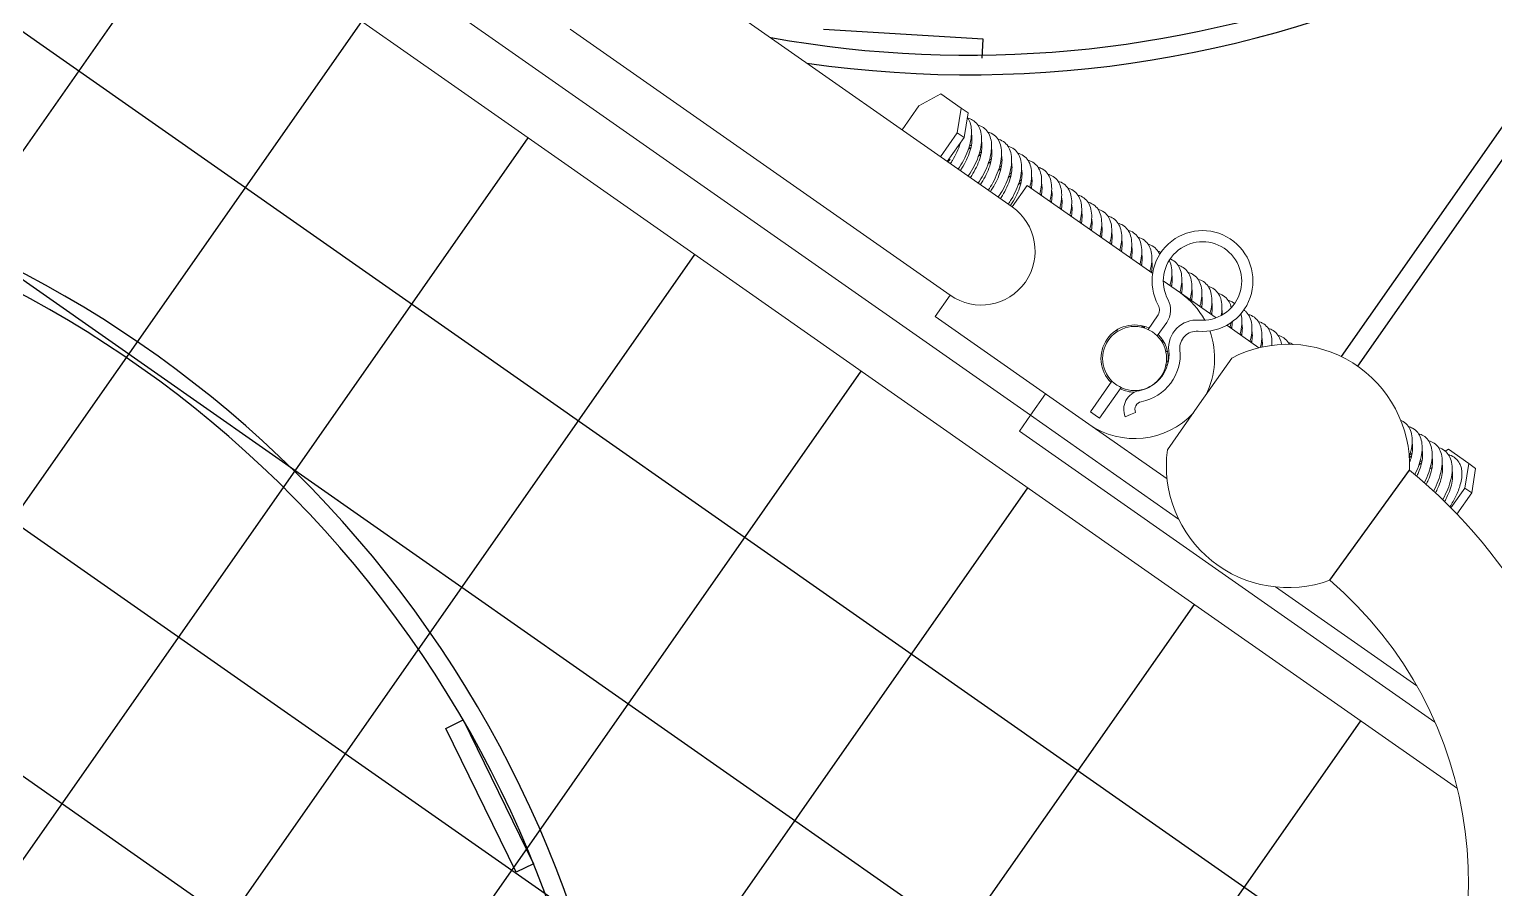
# Model space of a CAD drawing. Header units: millimetres. Extents: x -272986 to 200319, y -34579 to 49604.
# Drawn here: x 14976.6 to 15434.6, y 33665.2 to 33934 of the extents above; entities that cross this region are included whole.
import ezdxf

# ---------------------------------------------------------------- set-up
doc = ezdxf.new("R2010")
doc.units = ezdxf.units.MM
doc.linetypes.add('HIDDEN2', pattern=[4.7625, 3.175, -1.5875])
doc.layers.get('Defpoints').update_dxf_attribs({"color": 9})
for name, color, linetype in [('X 0001 M', 7, 'Continuous'), ('X 1001 M', 8, 'HIDDEN2'), ('X 3001 D', 5, 'Continuous')]:
    doc.layers.add(name, color=color, linetype=linetype)
doc.layers.add('X 5999 H', color=7, linetype='Continuous', true_color=0xffffff)
doc.styles.add('BIT STD. 2.5', font='isocpeur.ttf', dxfattribs={"height": 2.5})
doc.dimstyles.new('BIT STD. 2.5', dxfattribs={"dimtxt": 2.5, "dimasz": 2.5, "dimexe": 1, "dimexo": 0.75, "dimgap": 1, "dimtad": 1, "dimdec": 0, "dimdsep": 46, "dimtxsty": 'BIT STD. 2.5', "dimcen": 0, "dimadec": 0, "dimazin": 0, "dimtfac": 1, "dimtdec": 0, "dimtmove": 0, "dimatfit": 3, "dimfxl": 1, "dimtfill": 1, "dimlwd": -1, "dimlwe": -1, "dimarcsym": 0})

# ---------------------------------------------------------------- blocks, each defined once
blk = doc.blocks.new('A$C163C39991')
at = {"layer": 'X 5999 H'}
h = blk.add_hatch(dxfattribs=at)
h.set_pattern_fill('ANSI37', color=8, scale=20, angle=45)
h.paths.add_polyline_path([(0, -93.25), (-467.22, -93.25, 0.076934), (-494, -120.03), (-494, -1048.57, 0.098556), (-458.39, -1081.25), (0, -1081.25)])
h.paths.add_polyline_path([(481, -371.25), (481, -111.21, 0.053957), (461.32, -93.25), (0, -93.25), (0, -1081.25), (452.49, -1081.25, 0.075504), (481, -1057.4), (481, -971.25), (481, -871.25), (481, -771.25), (481, -671.25), (481, -571.25), (481, -471.25)])
at = {"color": 7, "linetype": 'Continuous', "lineweight": 0, "extrusion": (0.34202, -0.939693, 2.22045e-16)}
for p, q in [((500, -881.25), (500, -243.25)), ((481, -571.25), (481, -671.25)), ((481, -671.25), (481, -771.25)), ((516.35, -694.25), (516.35, -839.25)), ((550.05, -839.25), (550.05, -694.25)), ((481, -771.25), (481, -871.25)), ((550.05, -797.32), (559.2, -797.32)), ((566.2, -800.72), (559.2, -797.32)), ((566.2, -800.72), (566.2, -808.5)), ((559.2, -811.9), (566.2, -808.5)), ((566.2, -808.5), (566.2, -811.12)), ((559.2, -811.9), (550.05, -811.9)), ((559.2, -814.52), (550.05, -814.52)), ((566.2, -811.12), (559.2, -814.52)), ((559.2, -814.52), (559.2, -811.9)), ((508.2, -839.25), (508.2, -897.75)), ((516.35, -839.25), (508.2, -839.25)), ((558.2, -839.25), (550.05, -839.25)), ((558.2, -887.15), (558.2, -839.25)), ((481, -871.25), (481, -971.25)), ((494, -1039.74), (494, -881.25)), ((494, -881.25), (500, -881.25)), ((500, -937.77), (500, -881.25)), ((500, -881.25), (508.2, -881.25)), ((558.2, -897.75), (558.2, -891.2)), ((508.2, -897.75), (508.2, -927.64)), ((511.64, -897.75), (511.64, -896)), ((511.64, -896), (523.35, -896)), ((511.64, -899.5), (511.64, -897.75)), ((543.05, -896), (548.21, -896)), ((558.2, -911.31), (558.2, -897.75)), ((511.64, -899.5), (523.35, -899.5)), ((543.05, -899.5), (548.21, -899.5)), ((516.63, -905.78), (518.11, -906.71)), ((518.11, -906.71), (519.59, -907.64)), ((558.2, -927.64), (558.2, -915.36)), ((515.7, -922.52), (533.2, -922.52)), ((533.2, -922.52), (550.7, -922.52)), ((481, -971.25), (481, -1057.4)), ((500, -1028.63), (500, -974.74)), ((565.18, -993.79), (566.2, -994.29)), ((566.2, -994.29), (566.2, -1002.07)), ((566.2, -1002.07), (559.2, -1005.47)), ((566.2, -1004.69), (566.2, -1002.07)), ((559.2, -1005.47), (551.67, -1005.47)), ((559.2, -1008.09), (566.2, -1004.69)), ((559.2, -1005.47), (559.2, -1008.09)), ((559.2, -1008.09), (551.16, -1008.09))]:
    blk.add_line(p, q, dxfattribs=at)
blk.add_line((511.42, -987.4), (553.92, -988.11))
at = {"color": 7, "linetype": 'Continuous', "lineweight": 0}
blk.add_circle((533.2, -897.75), 10, dxfattribs=at)
for centre, radius, start, end in [((533.2, -839.25), 16.85, 180, 270), ((533.2, -839.25), 16.85, 270, 360), ((565.2, -901.25), 12.25, 210, 153.425), ((533.2, -897.75), 25, 180, 262.2127), ((548.21, -892.75), 3.25, 270, 333.425), ((533.2, -897.75), 25, 333.6245, 360), ((521.64, -908.93), 2.43, 46.0532, 147.8292), ((533.78, -896.34), 11.57, 226.0532, 310.6318), ((547.01, -911.75), 5.25, 30, 130.6318), ((533.2, -897.75), 25, 277.7872, 325.1608), ((388.2, -975.45), 123.8, 270, 354.465)]:
    blk.add_arc(centre, radius, start, end, dxfattribs=at)
at = {"color": 7, "linetype": 'Continuous', "lineweight": 0, "extrusion": (7.59437e-17, -2.08654e-16, -1)}
for centre, radius, start, end in [((-533.2, -897.75), 10.5, 9.5941, 170.4059), ((-565.2, -901.25), 15.75, 26.575, 330), ((-548.21, -892.75), 6.75, 206.575, 270), ((-533.2, -897.75), 10.5, 324.8157, 350.4059), ((-533.2, -897.75), 10.5, 189.5941, 243.4793), ((-521.64, -908.93), 5.93, 32.1708, 133.9468), ((-547.01, -911.75), 8.75, 49.3682, 150), ((-533.78, -896.34), 15.07, 229.3682, 313.9468), ((-533.2, -956.25), 38, 304.9656, 62.5789), ((-533.2, -956.25), 38, 117.4211, 236.962), ((-388.2, -975.45), 166.2, 184.3672, 270)]:
    blk.add_arc(centre, radius, start, end, dxfattribs=at)
at = {"color": 7, "linetype": 'Continuous', "lineweight": 0}
for points, knots in [([(564.93, -811.74), (564.74, -812.31), (564.45, -812.87), (563.65, -813.99), (563.1, -814.55), (561.78, -815.6), (561, -816.09), (559.26, -816.94), (558.29, -817.32), (556.25, -817.93), (555.17, -818.17), (552.98, -818.51), (551.85, -818.61), (550.51, -818.65), (550.28, -818.66), (550.05, -818.66)], [66.290134, 66.290134, 66.290134, 66.290134, 68.980418, 68.980418, 72.158125, 72.158125, 75.516781, 75.516781, 78.92631, 78.92631, 82.307875, 82.307875, 85.65713, 85.65713, 86.34772, 86.34772, 86.34772, 86.34772]), ([(564.83, -812.01), (565.03, -812.51), (565.15, -813.03), (565.24, -814.24), (565.14, -814.94), (564.7, -816.25), (564.35, -816.87), (563.44, -818.04), (562.85, -818.59), (561.48, -819.62), (560.66, -820.09), (558.88, -820.92), (557.89, -821.28), (555.83, -821.85), (554.73, -822.07), (552.53, -822.38), (551.4, -822.46), (550.21, -822.47), (550.13, -822.48), (550.05, -822.48)], [146.093479, 146.093479, 146.093479, 146.093479, 148.462772, 148.462772, 151.553755, 151.553755, 154.591067, 154.591067, 157.796927, 157.796927, 161.170534, 161.170534, 164.578608, 164.578608, 167.955252, 167.955252, 171.301256, 171.301256, 171.543958, 171.543958, 171.543958, 171.543958]), ([(550.05, -815.66), (550.44, -815.66), (550.83, -815.65), (552.22, -815.57), (553.23, -815.46), (555.15, -815.11), (556.09, -814.87), (557, -814.57), (557.06, -814.55), (557.12, -814.52)], [3555.877854, 3555.877854, 3555.877854, 3555.877854, 3557.048173, 3557.048173, 3560.052539, 3560.052539, 3563.053967, 3563.053967, 3563.268684, 3563.268684, 3563.268684, 3563.268684]), ([(564.83, -815.83), (565.06, -816.42), (565.19, -817.04), (565.21, -818.34), (565.08, -819.03), (564.57, -820.32), (564.19, -820.93), (563.21, -822.08), (562.6, -822.62), (561.16, -823.63), (560.32, -824.09), (558.49, -824.89), (557.48, -825.23), (555.39, -825.76), (554.29, -825.97), (552.15, -826.23), (551.09, -826.29), (550.05, -826.29)], [231.290219, 231.290219, 231.290219, 231.290219, 234.086082, 234.086082, 237.154674, 237.154674, 240.205208, 240.205208, 243.439018, 243.439018, 246.824784, 246.824784, 250.230292, 250.230292, 253.602111, 253.602111, 256.739648, 256.739648, 256.739648, 256.739648]), ([(550.05, -819.48), (550.37, -819.48), (550.69, -819.47), (552, -819.41), (553.01, -819.31), (554.95, -818.97), (555.89, -818.75), (557.61, -818.19), (558.41, -817.86), (559.78, -817.13), (560.37, -816.73), (561.01, -816.18), (561.17, -816.02), (561.31, -815.86)], [3483.285542, 3483.285542, 3483.285542, 3483.285542, 3484.240768, 3484.240768, 3487.244647, 3487.244647, 3490.246879, 3490.246879, 3493.229495, 3493.229495, 3496.174332, 3496.174332, 3497.306812, 3497.306812, 3497.306812, 3497.306812]), ([(564.83, -819.64), (565.1, -820.32), (565.23, -821.05), (565.17, -822.44), (565, -823.12), (564.43, -824.39), (564.02, -824.99), (562.98, -826.12), (562.33, -826.66), (560.84, -827.64), (559.97, -828.08), (558.09, -828.85), (557.07, -829.17), (554.96, -829.67), (553.85, -829.86), (551.85, -830.06), (550.94, -830.11), (550.05, -830.11)], [316.485859, 316.485859, 316.485859, 316.485859, 319.705097, 319.705097, 322.755419, 322.755419, 325.823195, 325.823195, 329.084127, 329.084127, 332.479337, 332.479337, 335.881416, 335.881416, 339.248568, 339.248568, 341.935864, 341.935864, 341.935864, 341.935864]), ([(550.05, -823.3), (550.31, -823.3), (550.57, -823.29), (551.82, -823.25), (552.83, -823.15), (554.78, -822.83), (555.73, -822.61), (557.46, -822.06), (558.27, -821.74), (559.67, -821.02), (560.27, -820.63), (560.96, -820.04), (561.15, -819.86), (561.31, -819.68)], [3410.69343, 3410.69343, 3410.69343, 3410.69343, 3411.468775, 3411.468775, 3414.472171, 3414.472171, 3417.475007, 3417.475007, 3420.45932, 3420.45932, 3423.406876, 3423.406876, 3424.714189, 3424.714189, 3424.714189, 3424.714189]), ([(564.83, -823.46), (564.87, -823.55), (564.9, -823.64), (565.16, -824.42), (565.25, -825.15), (565.11, -826.53), (564.91, -827.2), (564.27, -828.45), (563.83, -829.04), (562.73, -830.16), (562.05, -830.68), (560.5, -831.64), (559.61, -832.07), (557.69, -832.8), (556.65, -833.1), (554.52, -833.57), (553.4, -833.74), (551.55, -833.9), (550.79, -833.93), (550.05, -833.93)], [401.681006, 401.681006, 401.681006, 401.681006, 402.099761, 402.099761, 405.320023, 405.320023, 408.356718, 408.356718, 411.445211, 411.445211, 414.731861, 414.731861, 418.133957, 418.133957, 421.53197, 421.53197, 424.894658, 424.894658, 427.132623, 427.132623, 427.132623, 427.132623]), ([(550.05, -827.12), (550.26, -827.12), (550.47, -827.11), (551.68, -827.08), (552.69, -826.98), (554.64, -826.68), (555.59, -826.46), (557.34, -825.93), (558.16, -825.61), (559.58, -824.9), (560.19, -824.5), (560.92, -823.9), (561.13, -823.7), (561.31, -823.5)], [3338.101364, 3338.101364, 3338.101364, 3338.101364, 3338.730505, 3338.730505, 3341.733458, 3341.733458, 3344.736737, 3344.736737, 3347.722379, 3347.722379, 3350.672111, 3350.672111, 3352.121469, 3352.121469, 3352.121469, 3352.121469]), ([(564.83, -827.28), (564.91, -827.46), (564.97, -827.65), (565.2, -828.53), (565.25, -829.25), (565.04, -830.62), (564.8, -831.28), (564.11, -832.51), (563.63, -833.09), (562.47, -834.19), (561.76, -834.7), (560.15, -835.63), (559.24, -836.05), (557.28, -836.74), (556.23, -837.03), (554.07, -837.46), (552.96, -837.61), (551.24, -837.73), (550.65, -837.75), (550.05, -837.75)], [486.876912, 486.876912, 486.876912, 486.876912, 487.741768, 487.741768, 490.931139, 490.931139, 493.959191, 493.959191, 497.071257, 497.071257, 500.381729, 500.381729, 503.788367, 503.788367, 507.181873, 507.181873, 510.540336, 510.540336, 512.329684, 512.329684, 512.329684, 512.329684]), ([(550.05, -830.94), (550.22, -830.94), (550.39, -830.93), (551.56, -830.9), (552.57, -830.82), (554.52, -830.52), (555.48, -830.31), (557.24, -829.78), (558.07, -829.46), (559.5, -828.76), (560.12, -828.37), (560.88, -827.75), (561.11, -827.54), (561.31, -827.32)], [3265.509279, 3265.509279, 3265.509279, 3265.509279, 3266.018982, 3266.018982, 3269.02154, 3269.02154, 3272.025149, 3272.025149, 3275.011845, 3275.011845, 3277.96333, 3277.96333, 3279.5287, 3279.5287, 3279.5287, 3279.5287]), ([(556.89, -825.37), (557.03, -825.41), (557.16, -825.45), (557.5, -825.55), (557.7, -825.62), (557.91, -825.68)], [559.447873, 559.447873, 559.447873, 559.447873, 559.882905, 559.882905, 560.58162, 560.58162, 560.58162, 560.58162]), ([(550.05, -834.75), (550.19, -834.75), (550.32, -834.75), (551.46, -834.73), (552.47, -834.64), (554.43, -834.36), (555.39, -834.15), (557.16, -833.63), (557.99, -833.32), (559.43, -832.62), (560.06, -832.23), (560.85, -831.6), (561.1, -831.37), (561.31, -831.14)], [3192.917156, 3192.917156, 3192.917156, 3192.917156, 3193.327308, 3193.327308, 3196.329512, 3196.329512, 3199.333375, 3199.333375, 3202.320926, 3202.320926, 3205.273855, 3205.273855, 3206.936146, 3206.936146, 3206.936146, 3206.936146]), ([(556.89, -829.19), (557.16, -829.27), (557.43, -829.35), (557.76, -829.45), (557.84, -829.48), (557.91, -829.5)], [644.644179, 644.644179, 644.644179, 644.644179, 645.527432, 645.527432, 645.777946, 645.777946, 645.777946, 645.777946]), ([(564.83, -831.1), (564.94, -831.38), (565.03, -831.66), (565.23, -832.64), (565.24, -833.36), (564.96, -834.71), (564.69, -835.35), (563.93, -836.56), (563.42, -837.14), (562.2, -838.22), (561.46, -838.72), (559.89, -839.57), (559.07, -839.93), (558.2, -840.24)], [572.073801, 572.073801, 572.073801, 572.073801, 573.380064, 573.380064, 576.538833, 576.538833, 579.563387, 579.563387, 582.701209, 582.701209, 586.033212, 586.033212, 589.050547, 589.050547, 589.050547, 589.050547]), ([(550.05, -838.57), (550.16, -838.57), (550.27, -838.57), (551.37, -838.55), (552.39, -838.47), (554.34, -838.19), (555.31, -837.99), (557.09, -837.47), (557.92, -837.16), (559.38, -836.47), (560.01, -836.08), (560.83, -835.44), (561.09, -835.2), (561.31, -834.96)], [3120.324994, 3120.324994, 3120.324994, 3120.324994, 3120.650017, 3120.650017, 3123.651903, 3123.651903, 3126.655967, 3126.655967, 3129.644233, 3129.644233, 3132.598384, 3132.598384, 3134.343985, 3134.343985, 3134.343985, 3134.343985]), ([(564.83, -834.92), (564.98, -835.29), (565.08, -835.67), (565.25, -836.74), (565.21, -837.46), (564.86, -838.79), (564.56, -839.42), (563.74, -840.62), (563.2, -841.18), (561.91, -842.24), (561.14, -842.73), (559.64, -843.5), (558.94, -843.79), (558.2, -844.05)], [657.271409, 657.271409, 657.271409, 657.271409, 659.014214, 659.014214, 662.143646, 662.143646, 665.16983, 665.16983, 668.334893, 668.334893, 671.685855, 671.685855, 674.246883, 674.246883, 674.246883, 674.246883]), ([(564.83, -838.74), (565.01, -839.2), (565.13, -839.68), (565.24, -840.85), (565.17, -841.55), (564.75, -842.87), (564.42, -843.49), (563.53, -844.66), (562.96, -845.22), (561.62, -846.26), (560.82, -846.74), (559.39, -847.42), (558.81, -847.66), (558.2, -847.87)], [742.469138, 742.469138, 742.469138, 742.469138, 744.643971, 744.643971, 747.746279, 747.746279, 750.779051, 750.779051, 753.972138, 753.972138, 757.339317, 757.339317, 759.443681, 759.443681, 759.443681, 759.443681]), ([(558.2, -840.84), (558.34, -840.78), (558.47, -840.72), (559.33, -840.31), (559.97, -839.93), (560.81, -839.28), (561.08, -839.03), (561.31, -838.78)], [3056.451976, 3056.451976, 3056.451976, 3056.451976, 3056.977732, 3056.977732, 3059.932946, 3059.932946, 3061.751976, 3061.751976, 3061.751976, 3061.751976]), ([(564.83, -842.56), (565.05, -843.11), (565.17, -843.69), (565.22, -844.95), (565.11, -845.64), (564.63, -846.94), (564.26, -847.55), (563.32, -848.71), (562.72, -849.26), (561.31, -850.27), (560.48, -850.74), (559.14, -851.34), (558.68, -851.52), (558.2, -851.69)], [827.666309, 827.666309, 827.666309, 827.666309, 830.269276, 830.269276, 833.347542, 833.347542, 836.391556, 836.391556, 839.612767, 839.612767, 842.993365, 842.993365, 844.640754, 844.640754, 844.640754, 844.640754]), ([(558.2, -844.66), (558.32, -844.61), (558.43, -844.55), (559.28, -844.16), (559.93, -843.77), (560.79, -843.12), (561.07, -842.86), (561.31, -842.6)], [2983.859648, 2983.859648, 2983.859648, 2983.859648, 2984.318406, 2984.318406, 2987.274571, 2987.274571, 2989.159918, 2989.159918, 2989.159918, 2989.159918]), ([(564.83, -846.38), (565.08, -847.02), (565.21, -847.69), (565.19, -849.05), (565.04, -849.73), (564.49, -851.01), (564.1, -851.61), (563.09, -852.75), (562.46, -853.29), (560.99, -854.28), (560.13, -854.74), (558.88, -855.26), (558.54, -855.39), (558.2, -855.51)], [912.862452, 912.862452, 912.862452, 912.862452, 915.890216, 915.890216, 918.948269, 918.948269, 922.007767, 922.007767, 925.256549, 925.256549, 928.647807, 928.647807, 929.837874, 929.837874, 929.837874, 929.837874]), ([(558.2, -848.48), (558.3, -848.43), (558.4, -848.39), (559.24, -848), (559.89, -847.62), (560.77, -846.95), (561.07, -846.68), (561.31, -846.41)], [2911.267305, 2911.267305, 2911.267305, 2911.267305, 2911.663935, 2911.663935, 2914.620974, 2914.620974, 2916.567669, 2916.567669, 2916.567669, 2916.567669]), ([(564.83, -850.2), (564.85, -850.24), (564.87, -850.29), (565.13, -851.02), (565.24, -851.75), (565.14, -853.14), (564.95, -853.81), (564.34, -855.07), (563.92, -855.67), (562.85, -856.79), (562.18, -857.32), (560.65, -858.29), (559.77, -858.72), (558.62, -859.18), (558.41, -859.26), (558.2, -859.33)], [998.057628, 998.057628, 998.057628, 998.057628, 998.272865, 998.272865, 1001.506966, 1001.506966, 1004.549234, 1004.549234, 1007.627947, 1007.627947, 1010.903149, 1010.903149, 1014.30243, 1014.30243, 1015.034781, 1015.034781, 1015.034781, 1015.034781]), ([(558.2, -852.29), (558.29, -852.26), (558.37, -852.22), (559.2, -851.84), (559.86, -851.46), (560.75, -850.79), (561.06, -850.51), (561.31, -850.23)], [2838.674951, 2838.674951, 2838.674951, 2838.674951, 2839.012445, 2839.012445, 2841.97031, 2841.97031, 2843.975162, 2843.975162, 2843.975162, 2843.975162]), ([(564.83, -854.01), (564.89, -854.15), (564.94, -854.3), (565.19, -855.13), (565.25, -855.86), (565.07, -857.23), (564.85, -857.89), (564.18, -859.13), (563.72, -859.72), (562.59, -860.82), (561.9, -861.34), (560.31, -862.29), (559.41, -862.71), (558.36, -863.09), (558.28, -863.12), (558.2, -863.15)], [1083.253129, 1083.253129, 1083.253129, 1083.253129, 1083.916376, 1083.916376, 1087.119768, 1087.119768, 1090.151104, 1090.151104, 1093.252176, 1093.252176, 1096.552115, 1096.552115, 1099.95697, 1099.95697, 1100.231178, 1100.231178, 1100.231178, 1100.231178]), ([(558.2, -856.11), (558.27, -856.08), (558.34, -856.05), (559.16, -855.68), (559.82, -855.3), (560.73, -854.62), (561.05, -854.34), (561.31, -854.05)], [2766.082592, 2766.082592, 2766.082592, 2766.082592, 2766.362321, 2766.362321, 2769.320985, 2769.320985, 2771.382454, 2771.382454, 2771.382454, 2771.382454]), ([(564.83, -857.83), (564.93, -858.07), (565, -858.3), (565.22, -859.24), (565.24, -859.96), (565, -861.32), (564.74, -861.97), (564.01, -863.19), (563.52, -863.77), (562.32, -864.85), (561.6, -865.36), (560, -866.25), (559.13, -866.64), (558.2, -866.97)], [1168.449578, 1168.449578, 1168.449578, 1168.449578, 1169.556416, 1169.556416, 1172.728955, 1172.728955, 1175.754454, 1175.754454, 1178.880378, 1178.880378, 1182.202928, 1182.202928, 1185.426885, 1185.426885, 1185.426885, 1185.426885]), ([(558.2, -859.93), (558.26, -859.91), (558.31, -859.88), (559.12, -859.52), (559.78, -859.14), (560.71, -858.46), (561.05, -858.16), (561.31, -857.87)], [2693.490235, 2693.490235, 2693.490235, 2693.490235, 2693.71205, 2693.71205, 2696.67151, 2696.67151, 2698.789767, 2698.789767, 2698.789767, 2698.789767]), ([(564.83, -861.65), (564.96, -861.98), (565.06, -862.31), (565.24, -863.34), (565.22, -864.06), (564.91, -865.4), (564.62, -866.04), (563.82, -867.24), (563.3, -867.81), (562.04, -868.88), (561.29, -869.38), (559.76, -870.18), (559, -870.5), (558.2, -870.79)], [1253.64692, 1253.64692, 1253.64692, 1253.64692, 1255.192488, 1255.192488, 1258.334996, 1258.334996, 1261.359814, 1261.359814, 1264.512393, 1264.512393, 1267.855095, 1267.855095, 1270.622958, 1270.622958, 1270.622958, 1270.622958]), ([(558.2, -863.75), (558.24, -863.73), (558.28, -863.72), (559.08, -863.36), (559.75, -862.98), (560.7, -862.29), (561.04, -861.99), (561.31, -861.69)], [2620.897888, 2620.897888, 2620.897888, 2620.897888, 2621.06008, 2621.06008, 2624.020352, 2624.020352, 2626.197453, 2626.197453, 2626.197453, 2626.197453]), ([(564.83, -865.47), (565, -865.89), (565.11, -866.32), (565.25, -867.45), (565.19, -868.16), (564.8, -869.48), (564.48, -870.11), (563.63, -871.29), (563.07, -871.86), (561.75, -872.9), (560.97, -873.39), (559.51, -874.1), (558.87, -874.37), (558.2, -874.61)], [1338.84468, 1338.84468, 1338.84468, 1338.84468, 1340.824254, 1340.824254, 1343.938521, 1343.938521, 1346.96771, 1346.96771, 1350.148045, 1350.148045, 1353.508221, 1353.508221, 1355.819569, 1355.819569, 1355.819569, 1355.819569]), ([(558.2, -867.57), (558.23, -867.56), (558.25, -867.55), (559.03, -867.2), (559.71, -866.83), (560.68, -866.13), (561.03, -865.82), (561.31, -865.51)], [2548.30556, 2548.30556, 2548.30556, 2548.30556, 2548.404667, 2548.404667, 2551.36579, 2551.36579, 2553.605421, 2553.605421, 2553.605421, 2553.605421]), ([(564.83, -869.29), (565.03, -869.8), (565.15, -870.33), (565.23, -871.55), (565.14, -872.25), (564.68, -873.56), (564.33, -874.17), (563.42, -875.34), (562.83, -875.89), (561.45, -876.92), (560.63, -877.39), (559.25, -878.03), (558.74, -878.24), (558.2, -878.42)], [1424.042182, 1424.042182, 1424.042182, 1424.042182, 1426.451573, 1426.451573, 1429.540301, 1429.540301, 1432.578668, 1432.578668, 1435.787164, 1435.787164, 1439.162028, 1439.162028, 1441.016543, 1441.016543, 1441.016543, 1441.016543]), ([(558.2, -871.39), (558.21, -871.39), (558.22, -871.38), (558.98, -871.05), (559.66, -870.67), (560.66, -869.97), (561.02, -869.64), (561.31, -869.33)], [2475.713267, 2475.713267, 2475.713267, 2475.713267, 2475.743686, 2475.743686, 2478.705727, 2478.705727, 2481.013457, 2481.013457, 2481.013457, 2481.013457]), ([(564.83, -873.11), (565.07, -873.71), (565.19, -874.34), (565.21, -875.65), (565.07, -876.34), (564.55, -877.63), (564.17, -878.23), (563.19, -879.38), (562.57, -879.93), (561.13, -880.93), (560.29, -881.39), (559, -881.95), (558.6, -882.1), (558.2, -882.24)], [1509.238823, 1509.238823, 1509.238823, 1509.238823, 1512.074474, 1512.074474, 1515.14117, 1515.14117, 1518.193156, 1518.193156, 1521.429551, 1521.429551, 1524.816315, 1524.816315, 1526.213672, 1526.213672, 1526.213672, 1526.213672]), ([(558.2, -875.21), (558.95, -874.88), (559.62, -874.51), (560.63, -873.81), (561.01, -873.47), (561.31, -873.15)], [2403.121017, 2403.121017, 2403.121017, 2403.121017, 2406.037435, 2406.037435, 2408.421406, 2408.421406, 2408.421406, 2408.421406]), ([(564.83, -876.93), (564.84, -876.93), (564.84, -876.93), (565.1, -877.62), (565.23, -878.35), (565.16, -879.75), (564.99, -880.43), (564.41, -881.69), (564, -882.29), (562.96, -883.42), (562.31, -883.96), (560.81, -884.94), (559.94, -885.38), (558.74, -885.87), (558.47, -885.97), (558.2, -886.06)], [1594.434357, 1594.434357, 1594.434357, 1594.434357, 1594.445374, 1594.445374, 1597.693096, 1597.693096, 1600.741937, 1600.741937, 1603.811516, 1603.811516, 1607.074924, 1607.074924, 1610.470885, 1610.470885, 1611.41071, 1611.41071, 1611.41071, 1611.41071]), ([(558.2, -879.03), (558.93, -878.71), (559.58, -878.35), (560.6, -877.65), (561, -877.3), (561.31, -876.96)], [2330.528768, 2330.528768, 2330.528768, 2330.528768, 2333.357217, 2333.357217, 2335.829176, 2335.829176, 2335.829176, 2335.829176]), ([(558.2, -882.85), (558.9, -882.54), (559.53, -882.2), (560.57, -881.5), (560.99, -881.14), (561.31, -880.78)], [2257.936506, 2257.936506, 2257.936506, 2257.936506, 2260.659996, 2260.659996, 2263.23678, 2263.23678, 2263.23678, 2263.23678]), ([(564.83, -880.75), (564.87, -880.84), (564.91, -880.94), (565.16, -881.73), (565.25, -882.46), (565.11, -883.84), (564.9, -884.51), (564.51, -885.26), (564.44, -885.4), (564.36, -885.53)], [1679.629548, 1679.629548, 1679.629548, 1679.629548, 1680.09027, 1680.09027, 1683.307652, 1683.307652, 1686.343321, 1686.343321, 1687.009916, 1687.009916, 1687.009916, 1687.009916]), ([(558.2, -886.66), (558.87, -886.37), (559.47, -886.05), (560.53, -885.35), (560.97, -884.97), (561.31, -884.6)], [2185.344203, 2185.344203, 2185.344203, 2185.344203, 2187.939133, 2187.939133, 2190.644359, 2190.644359, 2190.644359, 2190.644359]), ([(558.62, -886.47), (558.52, -886.43), (558.42, -886.38), (558.27, -886.32), (558.24, -886.3), (558.2, -886.28)], [2060.4921246, 2060.4921246, 2060.4921246, 2060.4921246, 2060.9016341, 2060.9016341, 2061.046613, 2061.046613, 2061.046613, 2061.046613]), ([(564.83, -884.57), (564.91, -884.76), (564.97, -884.95), (565.06, -885.27), (565.08, -885.38), (565.11, -885.5)], [1764.825545, 1764.825545, 1764.825545, 1764.825545, 1765.731952, 1765.731952, 1766.278253, 1766.278253, 1766.278253, 1766.278253]), ([(565.04, -889.01), (565.06, -889.09), (565.08, -889.17), (565.24, -889.95), (565.23, -890.67), (564.95, -892.02), (564.68, -892.66), (563.91, -893.87), (563.4, -894.44), (562.17, -895.52), (561.43, -896.02), (559.87, -896.86), (559.06, -897.22), (558.2, -897.52)], [1850.988349, 1850.988349, 1850.988349, 1850.988349, 1851.369875, 1851.369875, 1854.525827, 1854.525827, 1857.550318, 1857.550318, 1860.690639, 1860.690639, 1864.024531, 1864.024531, 1866.999145, 1866.999145, 1866.999145, 1866.999145]), ([(564.54, -889.02), (564.51, -889.08), (564.48, -889.14), (564.09, -889.81), (563.61, -890.4), (562.45, -891.49), (561.73, -892.01), (560.12, -892.93), (559.2, -893.35), (558.21, -893.7), (558.21, -893.7), (558.2, -893.7)], [1771.666828, 1771.666828, 1771.666828, 1771.666828, 1771.945934, 1771.945934, 1775.06033, 1775.06033, 1778.372921, 1778.372921, 1781.779874, 1781.779874, 1781.803359, 1781.803359, 1781.803359, 1781.803359]), ([(564.83, -892.2), (564.98, -892.58), (565.09, -892.97), (565.25, -894.05), (565.2, -894.76), (564.85, -896.1), (564.55, -896.73), (563.72, -897.92), (563.18, -898.49), (561.89, -899.54), (561.11, -900.03), (559.62, -900.79), (558.93, -901.08), (558.2, -901.34)], [1935.220167, 1935.220167, 1935.220167, 1935.220167, 1937.003621, 1937.003621, 1940.130404, 1940.130404, 1943.156999, 1943.156999, 1946.324664, 1946.324664, 1949.677263, 1949.677263, 1952.195531, 1952.195531, 1952.195531, 1952.195531]), ([(558.2, -894.3), (558.78, -894.05), (559.31, -893.78), (560.38, -893.11), (560.89, -892.7), (561.28, -892.28), (561.3, -892.26), (561.31, -892.24)], [2040.159132, 2040.159132, 2040.159132, 2040.159132, 2042.402389, 2042.402389, 2045.330967, 2045.330967, 2045.460222, 2045.460222, 2045.460222, 2045.460222]), ([(543.02, -894.04), (542.84, -893.98), (542.66, -893.92), (542.46, -893.85), (542.43, -893.84), (542.4, -893.83)], [1797.8732269, 1797.8732269, 1797.8732269, 1797.8732269, 1798.540405, 1798.540405, 1798.6624655, 1798.6624655, 1798.6624655, 1798.6624655]), ([(542.59, -894.33), (542.63, -894.31), (542.68, -894.3), (542.83, -894.25), (542.95, -894.21), (543.07, -894.17)], [2077.8485041, 2077.8485041, 2077.8485041, 2077.8485041, 2078.0021368, 2078.0021368, 2078.4430146, 2078.4430146, 2078.4430146, 2078.4430146]), ([(564.83, -896.02), (565.02, -896.49), (565.13, -896.98), (565.24, -898.16), (565.16, -898.86), (564.74, -900.17), (564.4, -900.79), (563.51, -901.97), (562.94, -902.53), (561.59, -903.56), (560.79, -904.04), (559.37, -904.71), (558.8, -904.95), (558.2, -905.16)], [2020.417872, 2020.417872, 2020.417872, 2020.417872, 2022.632961, 2022.632961, 2025.732873, 2025.732873, 2028.766506, 2028.766506, 2031.962234, 2031.962234, 2035.330789, 2035.330789, 2037.392364, 2037.392364, 2037.392364, 2037.392364]), ([(558.2, -898.12), (558.72, -897.89), (559.21, -897.65), (560.26, -897.01), (560.78, -896.6), (561.22, -896.15), (561.27, -896.11), (561.31, -896.06)], [1967.566141, 1967.566141, 1967.566141, 1967.566141, 1969.590369, 1969.590369, 1972.522506, 1972.522506, 1972.86791, 1972.86791, 1972.86791, 1972.86791]), ([(564.83, -899.84), (565.05, -900.4), (565.18, -900.99), (565.22, -902.26), (565.1, -902.95), (564.61, -904.24), (564.25, -904.86), (563.3, -906.01), (562.69, -906.56), (561.28, -907.58), (560.45, -908.04), (559.11, -908.63), (558.66, -908.81), (558.2, -908.98)], [2105.614961, 2105.614961, 2105.614961, 2105.614961, 2108.257852, 2108.257852, 2111.334051, 2111.334051, 2114.379343, 2114.379343, 2117.603169, 2117.603169, 2120.984882, 2120.984882, 2122.589451, 2122.589451, 2122.589451, 2122.589451]), ([(558.2, -901.94), (558.66, -901.74), (559.09, -901.52), (560.13, -900.93), (560.67, -900.52), (561.16, -900.04), (561.24, -899.96), (561.31, -899.88)], [1894.972962, 1894.972962, 1894.972962, 1894.972962, 1896.763607, 1896.763607, 1899.699513, 1899.699513, 1900.275045, 1900.275045, 1900.275045, 1900.275045]), ([(537.2, -907.39), (537.2, -907.31), (537.21, -907.23), (537.22, -907.07), (537.23, -906.99), (537.24, -906.9)], [2236.4613167, 2236.4613167, 2236.4613167, 2236.4613167, 2236.8291296, 2236.8291296, 2237.2476908, 2237.2476908, 2237.2476908, 2237.2476908]), ([(558.2, -905.76), (558.6, -905.58), (558.98, -905.4), (559.98, -904.84), (560.55, -904.44), (561.1, -903.92), (561.21, -903.81), (561.31, -903.7)], [1822.379976, 1822.379976, 1822.379976, 1822.379976, 1823.932423, 1823.932423, 1826.872127, 1826.872127, 1827.681876, 1827.681876, 1827.681876, 1827.681876]), ([(564.83, -903.66), (565.09, -904.31), (565.21, -905), (565.18, -906.36), (565.03, -907.04), (564.48, -908.31), (564.08, -908.92), (563.07, -910.06), (562.43, -910.6), (561.1, -911.49), (560.42, -911.86), (559.69, -912.2)], [2190.810999, 2190.810999, 2190.810999, 2190.810999, 2193.87839, 2193.87839, 2196.934769, 2196.934769, 2199.995917, 2199.995917, 2203.247231, 2203.247231, 2205.995986, 2205.995986, 2205.995986, 2205.995986]), ([(558.2, -909.58), (558.54, -909.43), (558.87, -909.27), (559.85, -908.75), (560.43, -908.35), (561.04, -907.8), (561.18, -907.66), (561.31, -907.52)], [1749.787384, 1749.787384, 1749.787384, 1749.787384, 1751.113637, 1751.113637, 1754.05689, 1754.05689, 1755.088694, 1755.088694, 1755.088694, 1755.088694]), ([(560.08, -912.38), (560.34, -912.21), (560.58, -912.02), (560.98, -911.67), (561.16, -911.5), (561.31, -911.34)], [1679.939443, 1679.939443, 1679.939443, 1679.939443, 1681.27184, 1681.27184, 1682.495609, 1682.495609, 1682.495609, 1682.495609]), ([(564.83, -907.48), (564.86, -907.53), (564.88, -907.59), (565.14, -908.33), (565.24, -909.06), (565.13, -910.45), (564.94, -911.12), (564.35, -912.33), (563.97, -912.88), (563.5, -913.39)], [2276.00614, 2276.00614, 2276.00614, 2276.00614, 2276.263503, 2276.263503, 2279.494759, 2279.494759, 2282.535792, 2282.535792, 2285.374018, 2285.374018, 2285.374018, 2285.374018]), ([(564.83, -911.3), (564.89, -911.45), (564.94, -911.6), (565.16, -912.32), (565.22, -912.92), (565.19, -913.5)], [2361.201719, 2361.201719, 2361.201719, 2361.201719, 2361.906713, 2361.906713, 2364.553264, 2364.553264, 2364.553264, 2364.553264]), ([(559.7, -916.01), (559.4, -916.15), (559.1, -916.27), (558.6, -916.47), (558.4, -916.54), (558.2, -916.61)], [2291.185122, 2291.185122, 2291.185122, 2291.185122, 2292.293977, 2292.293977, 2292.983435, 2292.983435, 2292.983435, 2292.983435]), ([(558.2, -917.22), (558.45, -917.11), (558.69, -916.99), (559.36, -916.65), (559.77, -916.41), (560.13, -916.17)], [1604.602815, 1604.602815, 1604.602815, 1604.602815, 1605.572729, 1605.572729, 1607.435272, 1607.435272, 1607.435272, 1607.435272]), ([(563.73, -916.94), (563.55, -917.15), (563.36, -917.36), (562.57, -918.13), (561.87, -918.65), (560.28, -919.59), (559.37, -920.01), (558.33, -920.38), (558.27, -920.41), (558.2, -920.43)], [2370.078152, 2370.078152, 2370.078152, 2370.078152, 2371.241082, 2371.241082, 2374.543235, 2374.543235, 2377.948495, 2377.948495, 2378.179768, 2378.179768, 2378.179768, 2378.179768]), ([(565.2, -917), (565.2, -917.33), (565.17, -917.65), (564.99, -918.63), (564.73, -919.28), (563.99, -920.49), (563.5, -921.07), (562.3, -922.16), (561.57, -922.67), (559.98, -923.55), (559.12, -923.93), (558.2, -924.25)], [2449.274012, 2449.274012, 2449.274012, 2449.274012, 2450.716077, 2450.716077, 2453.741294, 2453.741294, 2456.869648, 2456.869648, 2460.194195, 2460.194195, 2463.375456, 2463.375456, 2463.375456, 2463.375456]), ([(558.2, -921.03), (558.42, -920.94), (558.63, -920.84), (559.54, -920.39), (560.15, -920), (560.9, -919.39), (561.12, -919.18), (561.31, -918.97)], [1532.010589, 1532.010589, 1532.010589, 1532.010589, 1532.849907, 1532.849907, 1535.80056, 1535.80056, 1537.310413, 1537.310413, 1537.310413, 1537.310413]), ([(564.83, -918.94), (564.96, -919.27), (565.06, -919.62), (565.24, -920.65), (565.22, -921.37), (564.9, -922.71), (564.61, -923.35), (563.81, -924.55), (563.28, -925.12), (562.02, -926.18), (561.26, -926.68), (559.83, -927.42), (559.21, -927.7), (558.55, -927.94)], [2531.595667, 2531.595667, 2531.595667, 2531.595667, 2533.182081, 2533.182081, 2536.321853, 2536.321853, 2539.346868, 2539.346868, 2542.502011, 2542.502011, 2545.846467, 2545.846467, 2548.167225, 2548.167225, 2548.167225, 2548.167225]), ([(558.2, -924.85), (558.39, -924.77), (558.57, -924.69), (559.46, -924.25), (560.09, -923.86), (560.87, -923.24), (561.11, -923.01), (561.31, -922.79)], [1459.418345, 1459.418345, 1459.418345, 1459.418345, 1460.149949, 1460.149949, 1463.102189, 1463.102189, 1464.718349, 1464.718349, 1464.718349, 1464.718349]), ([(564.83, -922.75), (565, -923.18), (565.11, -923.62), (565.25, -924.76), (565.18, -925.47), (564.79, -926.79), (564.47, -927.42), (563.61, -928.6), (563.05, -929.16), (562.02, -929.97), (561.61, -930.25), (561.16, -930.52)], [2616.793433, 2616.793433, 2616.793433, 2616.793433, 2618.813433, 2618.813433, 2621.92518, 2621.92518, 2624.95503, 2624.95503, 2628.137995, 2628.137995, 2630.026793, 2630.026793, 2630.026793, 2630.026793]), ([(558.96, -928.32), (559.57, -928), (560.1, -927.66), (560.84, -927.08), (561.1, -926.85), (561.31, -926.61)], [1387.847606, 1387.847606, 1387.847606, 1387.847606, 1390.420289, 1390.420289, 1392.126328, 1392.126328, 1392.126328, 1392.126328]), ([(564.83, -926.57), (565.04, -927.09), (565.16, -927.63), (565.23, -928.86), (565.13, -929.56), (564.67, -930.86), (564.32, -931.48), (563.65, -932.32), (563.4, -932.59), (563.14, -932.85)], [2701.990876, 2701.990876, 2701.990876, 2701.990876, 2704.440335, 2704.440335, 2707.526839, 2707.526839, 2710.566299, 2710.566299, 2712.058925, 2712.058925, 2712.058925, 2712.058925]), ([(564.83, -930.39), (565.07, -931), (565.2, -931.64), (565.2, -932.96), (565.06, -933.65), (564.73, -934.46), (564.65, -934.63), (564.57, -934.8)], [2787.187417, 2787.187417, 2787.187417, 2787.187417, 2790.062827, 2790.062827, 2793.127665, 2793.127665, 2793.949832, 2793.949832, 2793.949832, 2793.949832]), ([(564.83, -934.21), (564.84, -934.22), (564.84, -934.23), (565.03, -934.73), (565.15, -935.23), (565.18, -935.74)], [2872.382853, 2872.382853, 2872.382853, 2872.382853, 2872.436131, 2872.436131, 2874.71434, 2874.71434, 2874.71434, 2874.71434]), ([(564.83, -980.04), (565, -980.47), (565.12, -980.93), (565.25, -982.07), (565.18, -982.78), (564.78, -984.1), (564.46, -984.72), (563.59, -985.9), (563.03, -986.46), (561.7, -987.51), (560.9, -987.99), (559.15, -988.84), (558.18, -989.21), (556.13, -989.81), (555.05, -990.05), (553.88, -990.22), (553.81, -990.23), (553.74, -990.24)], [3894.742183, 3894.742183, 3894.742183, 3894.742183, 3896.802573, 3896.802573, 3899.911824, 3899.911824, 3902.942377, 3902.942377, 3906.127976, 3906.127976, 3909.491117, 3909.491117, 3912.900365, 3912.900365, 3916.280542, 3916.280542, 3916.490436, 3916.490436, 3916.490436, 3916.490436]), ([(565.06, -976.96), (565.09, -977.06), (565.11, -977.17), (565.24, -977.96), (565.22, -978.68), (564.89, -980.02), (564.59, -980.65), (563.79, -981.85), (563.26, -982.42), (561.99, -983.49), (561.23, -983.98), (559.53, -984.86), (558.57, -985.25), (557.47, -985.6), (557.37, -985.63), (557.27, -985.66)], [3810.691092, 3810.691092, 3810.691092, 3810.691092, 3811.171635, 3811.171635, 3814.308688, 3814.308688, 3817.333946, 3817.333946, 3820.491661, 3820.491661, 3823.837846, 3823.837846, 3827.24758, 3827.24758, 3827.567623, 3827.567623, 3827.567623, 3827.567623]), ([(564.83, -983.86), (565.04, -984.38), (565.16, -984.93), (565.23, -986.17), (565.12, -986.87), (564.66, -988.17), (564.3, -988.79), (563.38, -989.95), (562.78, -990.5), (561.39, -991.52), (560.57, -991.99), (558.77, -992.81), (557.78, -993.16), (555.7, -993.73), (554.61, -993.95), (553.45, -994.1), (553.4, -994.11), (553.35, -994.11)], [3979.939562, 3979.939562, 3979.939562, 3979.939562, 3982.429058, 3982.429058, 3985.513369, 3985.513369, 3988.553963, 3988.553963, 3991.767724, 3991.767724, 3995.145028, 3995.145028, 3998.552482, 3998.552482, 4001.927758, 4001.927758, 4002.083681, 4002.083681, 4002.083681, 4002.083681]), ([(555.86, -986.76), (556.51, -986.59), (557.13, -986.39), (558.5, -985.85), (559.23, -985.49), (560.44, -984.72), (560.93, -984.31), (561.3, -983.9), (561.31, -983.9), (561.31, -983.89)], [295.171244, 295.171244, 295.171244, 295.171244, 297.314296, 297.314296, 300.284653, 300.284653, 303.211599, 303.211599, 303.242521, 303.242521, 303.242521, 303.242521]), ([(564.83, -987.68), (565.07, -988.29), (565.2, -988.94), (565.2, -990.27), (565.06, -990.96), (564.53, -992.24), (564.14, -992.85), (563.15, -993.99), (562.53, -994.53), (561.07, -995.53), (560.22, -995.99), (558.38, -996.78), (557.37, -997.11), (555.27, -997.64), (554.17, -997.84), (552.99, -997.97), (552.93, -997.98), (552.87, -997.99)], [4065.136001, 4065.136001, 4065.136001, 4065.136001, 4068.051144, 4068.051144, 4071.11416, 4071.11416, 4074.169155, 4074.169155, 4077.410696, 4077.410696, 4080.799384, 4080.799384, 4084.204006, 4084.204006, 4087.574495, 4087.574495, 4087.768423, 4087.768423, 4087.768423, 4087.768423]), ([(553.67, -991.04), (554.07, -990.98), (554.48, -990.9), (555.81, -990.62), (556.72, -990.35), (558.34, -989.74), (559.08, -989.38), (560.32, -988.62), (560.84, -988.21), (561.25, -987.78), (561.28, -987.74), (561.31, -987.71)], [220.263126, 220.263126, 220.263126, 220.263126, 221.513645, 221.513645, 224.511765, 224.511765, 227.484594, 227.484594, 230.414913, 230.414913, 230.650301, 230.650301, 230.650301, 230.650301]), ([(558.62, -985.77), (558.6, -985.76), (558.58, -985.75), (558.35, -985.64), (558.13, -985.54), (557.91, -985.45)], [173.0889845, 173.0889845, 173.0889845, 173.0889845, 173.1744182, 173.1744182, 174.0141525, 174.0141525, 174.0141525, 174.0141525]), ([(564.83, -991.49), (564.84, -991.51), (564.85, -991.53), (565.12, -992.24), (565.23, -992.97), (565.15, -994.37), (564.98, -995.04), (564.38, -996.3), (563.97, -996.9), (562.91, -998.03), (562.26, -998.56), (560.74, -999.54), (559.87, -999.98), (557.98, -1000.73), (556.96, -1001.05), (554.83, -1001.54), (553.72, -1001.72), (552.5, -1001.84), (552.4, -1001.85), (552.29, -1001.86)], [4150.33135, 4150.33135, 4150.33135, 4150.33135, 4150.426864, 4150.426864, 4153.668987, 4153.668987, 4156.714992, 4156.714992, 4159.788265, 4159.788265, 4163.056587, 4163.056587, 4166.453983, 4166.453983, 4169.854975, 4169.854975, 4173.22085, 4173.22085, 4173.544266, 4173.544266, 4173.544266, 4173.544266]), ([(553.26, -994.92), (553.73, -994.86), (554.19, -994.78), (555.6, -994.49), (556.51, -994.24), (558.17, -993.63), (558.92, -993.28), (560.19, -992.53), (560.73, -992.12), (561.19, -991.66), (561.25, -991.59), (561.31, -991.53)], [147.250595, 147.250595, 147.250595, 147.250595, 148.689074, 148.689074, 151.688382, 151.688382, 154.663821, 154.663821, 157.597828, 157.597828, 158.057293, 158.057293, 158.057293, 158.057293]), ([(552.75, -998.8), (553.32, -998.74), (553.88, -998.65), (555.37, -998.36), (556.3, -998.12), (557.98, -997.53), (558.75, -997.19), (560.06, -996.45), (560.61, -996.04), (561.13, -995.54), (561.22, -995.45), (561.31, -995.35)], [74.147425, 74.147425, 74.147425, 74.147425, 75.854949, 75.854949, 78.855379, 78.855379, 81.83342, 81.83342, 84.771235, 84.771235, 85.463729, 85.463729, 85.463729, 85.463729]), ([(564.83, -995.31), (564.88, -995.43), (564.92, -995.54), (565.17, -996.35), (565.25, -997.08), (565.09, -998.46), (564.88, -999.12), (564.37, -1000.1), (564.14, -1000.45), (563.87, -1000.78)], [4235.526655, 4235.526655, 4235.526655, 4235.526655, 4236.071202, 4236.071202, 4239.28281, 4239.28281, 4242.316562, 4242.316562, 4244.102316, 4244.102316, 4244.102316, 4244.102316]), ([(551.76, -1004.98), (553.03, -1004.95), (554.29, -1004.84), (556.85, -1004.43), (558.13, -1004.11), (560.72, -1003.18), (561.94, -1002.54), (563.26, -1001.47), (563.6, -1001.13), (563.87, -1000.78)], [-9.259096, -9.259096, -9.259096, -9.259096, -8.519376, -8.519376, -7.691592, -7.691592, -6.656177, -6.656177, -6.206834, -6.206834, -6.206834, -6.206834]), ([(552.15, -1002.69), (552.84, -1002.62), (553.53, -1002.53), (555.15, -1002.23), (556.09, -1002), (557.79, -1001.43), (558.57, -1001.09), (559.91, -1000.36), (560.49, -999.96), (561.07, -999.42), (561.2, -999.3), (561.31, -999.17)], [0.954684, 0.954684, 0.954684, 0.954684, 3.024025, 3.024025, 6.02524, 6.02524, 9.005739, 9.005739, 11.94727, 11.94727, 12.870207, 12.870207, 12.870207, 12.870207])]:
    blk.add_open_spline(points, degree=3, knots=knots, dxfattribs=at)
for points in [[(551.2, -814.81), (550.82, -814.83), (550.43, -814.84), (550.05, -814.84)], [(556.89, -817.73), (557.24, -817.83), (557.58, -817.94), (557.91, -818.05)], [(558.62, -817.73), (558.39, -817.63), (558.15, -817.52), (557.91, -817.42)], [(556.89, -821.55), (557.24, -821.65), (557.58, -821.75), (557.91, -821.87)], [(558.62, -821.55), (558.39, -821.45), (558.15, -821.34), (557.91, -821.24)], [(558.62, -825.37), (558.39, -825.26), (558.15, -825.16), (557.91, -825.06)], [(558.62, -829.19), (558.39, -829.08), (558.15, -828.98), (557.91, -828.88)], [(556.89, -833.01), (557.24, -833.11), (557.58, -833.21), (557.91, -833.32)], [(558.62, -833.01), (558.39, -832.9), (558.15, -832.8), (557.91, -832.7)], [(556.89, -836.83), (557.24, -836.93), (557.58, -837.03), (557.91, -837.14)], [(558.62, -836.83), (558.39, -836.72), (558.15, -836.62), (557.91, -836.52)], [(558.62, -840.65), (558.48, -840.58), (558.34, -840.52), (558.2, -840.46)], [(558.62, -844.47), (558.48, -844.4), (558.34, -844.34), (558.2, -844.28)], [(558.62, -848.29), (558.48, -848.22), (558.34, -848.16), (558.2, -848.1)], [(558.62, -852.1), (558.48, -852.04), (558.34, -851.98), (558.2, -851.91)], [(558.62, -855.92), (558.48, -855.86), (558.34, -855.8), (558.2, -855.73)], [(558.62, -859.74), (558.48, -859.68), (558.34, -859.61), (558.2, -859.55)], [(558.62, -863.56), (558.48, -863.5), (558.34, -863.43), (558.2, -863.37)], [(558.62, -867.38), (558.48, -867.32), (558.34, -867.25), (558.2, -867.19)], [(558.62, -871.2), (558.48, -871.13), (558.34, -871.07), (558.2, -871.01)], [(558.62, -875.02), (558.48, -874.95), (558.34, -874.89), (558.2, -874.83)], [(558.62, -878.84), (558.48, -878.77), (558.34, -878.71), (558.2, -878.65)], [(558.62, -882.66), (558.48, -882.59), (558.34, -882.53), (558.2, -882.47)], [(537.21, -888.59), (537.2, -888.41), (537.2, -888.23), (537.22, -888.05)], [(542.4, -893.83), (542.4, -893.83), (542.4, -893.83), (542.4, -893.83)], [(542.66, -894.52), (542.85, -894.61), (543.06, -894.69), (543.27, -894.77)], [(558.62, -894.11), (558.48, -894.05), (558.34, -893.98), (558.2, -893.92)], [(558.62, -897.93), (558.48, -897.87), (558.34, -897.8), (558.2, -897.74)], [(542.27, -901.97), (542.41, -902.04), (542.56, -902.11), (542.72, -902.18)], [(542.4, -902.03), (542.55, -901.98), (542.7, -901.93), (542.86, -901.88)], [(542.95, -901.65), (542.79, -901.6), (542.63, -901.55), (542.48, -901.49)], [(558.62, -901.75), (558.48, -901.69), (558.34, -901.62), (558.2, -901.56)], [(538.57, -906.78), (538.45, -906.66), (538.34, -906.53), (538.23, -906.4)], [(540.57, -904.52), (540.66, -904.63), (540.78, -904.75), (540.91, -904.88)], [(541.06, -904.72), (540.9, -904.64), (540.75, -904.56), (540.6, -904.48)], [(558.62, -905.57), (558.48, -905.5), (558.34, -905.44), (558.2, -905.38)], [(558.62, -909.39), (558.48, -909.32), (558.34, -909.26), (558.2, -909.2)], [(558.62, -917.03), (558.48, -916.96), (558.34, -916.9), (558.2, -916.84)], [(558.62, -920.84), (558.48, -920.78), (558.34, -920.72), (558.2, -920.65)], [(558.62, -924.66), (558.48, -924.6), (558.34, -924.54), (558.2, -924.47)], [(561.19, -930.56), (561.23, -930.51), (561.27, -930.47), (561.31, -930.43)], [(557.08, -985.82), (557.36, -985.9), (557.64, -985.99), (557.91, -986.08)], [(558.62, -989.58), (558.39, -989.48), (558.15, -989.37), (557.91, -989.27)], [(556.89, -989.58), (557.24, -989.68), (557.58, -989.79), (557.91, -989.9)], [(558.62, -993.4), (558.39, -993.3), (558.15, -993.19), (557.91, -993.09)]]:
    blk.add_open_spline(points, degree=3, dxfattribs=at)
at = {"layer": 'X 1001 M', "color": 7, "linetype": 'ByBlock', "extrusion": (0.34202, -0.939693, 3.11066e-14)}
for p, q in [((587.81, -801.8), (561.61, -759.21)), ((582.7, -804.94), (587.81, -801.8)), ((892.7, -950.25), (570.72, -950.25)), ((571.2, -956.25), (892.7, -956.25))]:
    blk.add_line(p, q, dxfattribs=at)
at = {"layer": 'X 1001 M', "color": 7, "linetype": 'ByBlock'}
blk.add_arc((867.7, -600.25), 356, 206.8394, 53.6624, dxfattribs=at)
at = {"layer": 'X 1001 M', "color": 7, "linetype": 'ByBlock', "extrusion": (0, -6.31089e-30, -1)}
blk.add_arc((-867.7, -600.25), 350, 274.0961, 335.1719, dxfattribs=at)
blk = doc.blocks.new('Top Ladder Plan')
blk.add_lwpolyline([(316.94, -148.49), (292.55, -192.14), (287.31, -189.21), (311.7, -145.56)], close=True)
for radius, start, end in [(356, 125.95, 54.05), (350, 125.4505, 54.5495)]:
    blk.add_arc((0, 0), radius, start, end)
blk = doc.blocks.new('Top Ladder With Cage')
blk.add_blockref('Top Ladder Plan', (5, 0, 0))
blk = doc.blocks.new('*D199')
at = {"layer": 'Defpoints', "color": 0, "transparency": 16777216}
for p in [(7798.5, 48049.63), (13298.73, 32947.92), (13433.79, 32812.86), (7798.5, 28976.7), (10442.97, 28578.83)]:
    blk.add_point(p, dxfattribs=at)
at = {"layer": 'X 3001 D', "color": 0, "transparency": 16777216}
for p, q in [((13465.61, 32781.04), (15065.76, 31180.88)), ((7798.5, 28931.7), (7798.5, 28170.68))]:
    blk.add_line(p, q, dxfattribs=at)
blk.add_arc((7798.5, 38448.15), 10217.46, 270.841152, 314.158848, dxfattribs=at)
for points in [[(14898.95, 31135.83), (14934.04, 31100.22), (15023.34, 31223.31)], [(7948.68, 28206.78), (7948.31, 28256.78), (7798.5, 28230.68)]]:
    blk.add_solid(points, dxfattribs=at)
at = {"layer": 'X 3001 D', "color": 0, "transparency": 16777216, "insert": (14404.54, 30831.38), "char_height": 150, "attachment_point": 5, "rotation": 40.9352, "style": 'BIT STD. 2.5', "bg_fill": 3, "box_fill_scale": 1.1, "bg_fill_color": 256, "bg_fill_true_color": 13158600, "bg_fill_transparency": 0}
blk.add_mtext('45° - {\\C7;D02}', dxfattribs=at)
blk = doc.blocks.new('*D437')
at = {"layer": 'Defpoints', "color": 0, "transparency": 16777216}
for p in [(-1697.65, 38448.15), (18712.74, 38448.15), (14088.47, 34043.86, 0), (18614.9, 33782.41), (15367.38, 33148.36, 0)]:
    blk.add_point(p, dxfattribs=at)
at = {"layer": 'X 3001 D', "color": 0, "transparency": 16777216}
for p, q in [((18757.74, 38448.15), (19638.3, 38448.15)), ((15404.24, 33122.55), (17497.09, 31657.12))]:
    blk.add_line(p, q, dxfattribs=at)
blk.add_arc((7798.5, 38448.15), 11779.8, 325.72959, 359.27041, dxfattribs=at)
for points in [[(19552.34, 38298.31), (19602.34, 38297.99), (19578.3, 38448.15)], [(17553.77, 31800.74), (17512.63, 31829.16), (17447.94, 31691.53)]]:
    blk.add_solid(points, dxfattribs=at)
at = {"layer": 'X 3001 D', "color": 0, "transparency": 16777216, "insert": (18904.34, 34946.49), "char_height": 150, "attachment_point": 5, "rotation": 72.5, "style": 'BIT STD. 2.5', "bg_fill": 3, "box_fill_scale": 1.1, "bg_fill_color": 256, "bg_fill_true_color": 13158600, "bg_fill_transparency": 0}
blk.add_mtext('35°', dxfattribs=at)

msp = doc.modelspace()

# ---------------------------------------------------------------- hatches: boundary and pattern name
at = {"layer": 'X 5999 H'}
h = msp.add_hatch(dxfattribs=at)
h.set_pattern_fill('ANSI31', color=9)
h.set_pattern_definition([(45, (25000, 0), (-2.24506403, 2.24506403), [])])
edge = h.paths.add_edge_path()
edge.add_arc((7798.4957, 38448.1402), 7825.6047, 2.59310195, 94.99996544, ccw=False)
edge.add_line((15616.0872, 38802.1919), (15658.4432, 38804.11))
edge.add_arc((7798.4957, 38448.1402), 7825.6047, 274.95448705, 357.39914168)
edge.add_line((15616.0392, 38093.0303), (15658.3937, 38091.1063))
edge.add_arc((7798.4974, 38448.1368), 7868.0011, 274.95447724, 357.39916567, ccw=False)
edge.add_arc((7798.4953, 38448.14), 7868.0046, 2.59310269, 274.95162181)
edge.add_arc((7798.4957, 38448.1402), 7825.6047, 2.59952649, 274.95161898)

# ---------------------------------------------------------------- linework, layer by layer
msp.add_lwpolyline([(8474.3493, 30651.775, 0.37609768), (15616.0392, 38093.0303), (15658.3937, 38091.1063, -0.37609784), (8478.0111, 30609.5334)], format="xyb")
msp.add_circle((7798.5, 38448.1453), 7798.5)
at = {"layer": 'X 0001 M', "linetype": 'Continuous'}
for centre, radius, start, end in [((7798.4953, 38448.14), 7868.0046, 2.59310269, 274.95162181), ((7798.4957, 38448.1402), 7825.6047, 2.59952649, 274.95161898)]:
    msp.add_arc(centre, radius, start, end, dxfattribs=at)

# ---------------------------------------------------------------- block references
at = {"rotation": 55.00001441013632}
msp.add_blockref('A$C163C39991', (14280.6268, 33909.3113, 0), dxfattribs=at)
at = {"extrusion": (-1.35523e-08, -1.95409e-08, 1), "rotation": 55.25719847535496}
msp.add_blockref('Top Ladder With Cage', (14806.6054, 33538.3363, -0.0009), dxfattribs=at)

# ---------------------------------------------------------------- next in the draw order: dimensions: what is measured, and where the dimension line sits
at = {"layer": 'X 3001 D'}
dim = msp.add_angular_dim_2l(base=(10442.974, 28578.8342), line1=((7798.5, 28976.6983), (7798.5, 48049.6266)), line2=((13298.7301, 32947.9152), (13433.7875, 32812.8578)), text='<> - {\\C7;D02}', dimstyle='BIT STD. 2.5', override={"dimscale": 0, "dimjust": 2}, dxfattribs=at)
dim.commit()
dim.dimension.update_dxf_attribs({"geometry": '*D199', "text_midpoint": (14493.032, 30729.351), "dimtype": 162})

# ---------------------------------------------------------------- next in the draw order: dimensions: what is measured, and where the dimension line sits
dim = msp.add_angular_dim_2l(base=(18614.8981, 33782.4066), line1=((14088.4715, 34043.8599, 0), (15367.3765, 33148.3609, 0)), line2=((18712.7368, 38448.1453), (-1697.6528, 38448.1453)), dimstyle='BIT STD. 2.5', dxfattribs=at)
dim.commit()
dim.dimension.update_dxf_attribs({"geometry": '*D437', "text_midpoint": (18904.339, 34946.4877)})

doc.saveas('drawing.dxf')
